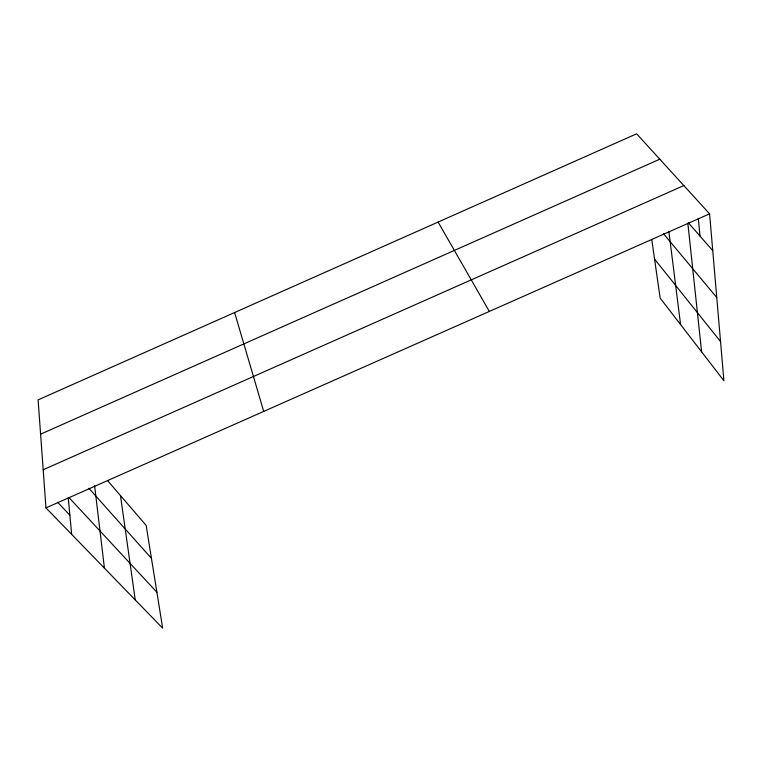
<?xml version="1.0" encoding="UTF-8"?>
<svg xmlns="http://www.w3.org/2000/svg" width="762" height="762" viewBox="0 0 762 762"><rect width="100%" height="100%" fill="white"/><g stroke="black" fill="none" stroke-linecap="round" stroke-linejoin="round"><path stroke-width="1.14" d="M40.596 434.169L659.778 159.201M43.186 469.763L683.828 185.576M45.968 507.892L709.593 213.836L636.641 133.807L38.1 399.879L45.968 507.892L162.658 628.193L146.161 525.428L107.518 480.527M57.617 502.272L69.866 515.188M68.904 497.472L156.896 592.264M88.887 488.28L151.457 558.384M688.496 222.952L712.746 250.631M663.502 233.715L716.766 297.513M654.558 259.08L720.538 341.567M438.102 222.066L489.347 311.429M234.61 312.525L263.719 411.404M651.739 239.382L660.14 298.085L723.9 380.733L709.593 213.836M120.482 495.586L135.245 599.932M668.846 231.296L680.58 324.583M94.621 485.785L104.432 568.166M687.848 223.218L701.602 351.834M698.306 218.37L700.021 236.106M68.237 497.796L71.666 534.381"/></g></svg>
